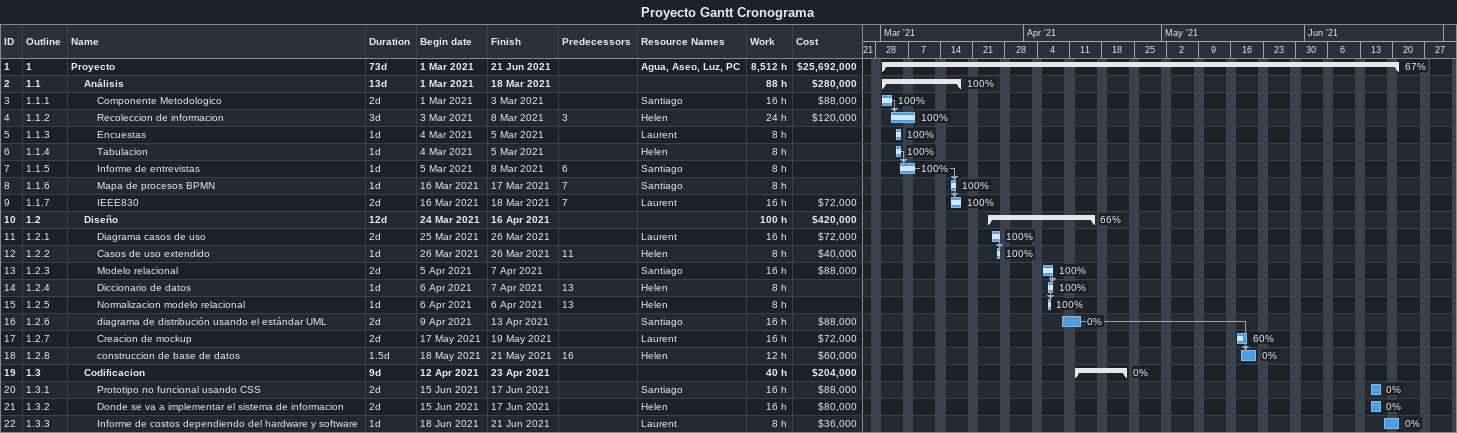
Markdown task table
Proyecto Gantt Cronograma

| ID | WBS | Task | Duration | Start | Finish | Predecessors | Resources | % complete | Work (h) | Cost ($) |
|---|---|---|---|---|---|---|---|---|---|---|
| 1 | 1 | **Proyecto** | 73d | 2021-03-01 | 2021-06-21 |  | Agua, Aseo, Luz, PC | 67 | 8512 | 25692000 |
| 2 | 1.1 | **Análisis** | 13d | 2021-03-01 | 2021-03-18 |  |  | 100 | 88 | 280000 |
| 3 | 1.1.1 | Componente Metodologico | 2d | 2021-03-01 | 2021-03-03 |  | Santiago | 100 | 16 | 88000 |
| 4 | 1.1.2 | Recoleccion de informacion | 3d | 2021-03-03 | 2021-03-08 | 3 | Helen | 100 | 24 | 120000 |
| 5 | 1.1.3 | Encuestas | 1d | 2021-03-04 | 2021-03-05 |  | Laurent | 100 | 8 |  |
| 6 | 1.1.4 | Tabulacion | 1d | 2021-03-04 | 2021-03-05 |  | Helen | 100 | 8 |  |
| 7 | 1.1.5 | Informe de entrevistas | 1d | 2021-03-05 | 2021-03-08 | 6 | Santiago | 100 | 8 |  |
| 8 | 1.1.6 | Mapa de procesos BPMN | 1d | 2021-03-16 | 2021-03-17 | 7 | Santiago | 100 | 8 |  |
| 9 | 1.1.7 | IEEE830 | 2d | 2021-03-16 | 2021-03-18 | 7 | Laurent | 100 | 16 | 72000 |
| 10 | 1.2 | **Diseño** | 12d | 2021-03-24 | 2021-04-16 |  |  | 66 | 100 | 420000 |
| 11 | 1.2.1 | Diagrama casos de uso | 2d | 2021-03-25 | 2021-03-26 |  | Laurent | 100 | 16 | 72000 |
| 12 | 1.2.2 | Casos de uso extendido | 1d | 2021-03-26 | 2021-03-26 | 11 | Helen | 100 | 8 | 40000 |
| 13 | 1.2.3 | Modelo relacional | 2d | 2021-04-05 | 2021-04-07 |  | Santiago | 100 | 16 | 88000 |
| 14 | 1.2.4 | Diccionario de datos | 1d | 2021-04-06 | 2021-04-07 | 13 | Helen | 100 | 8 |  |
| 15 | 1.2.5 | Normalizacion modelo relacional | 1d | 2021-04-06 | 2021-04-06 | 13 | Helen | 100 | 8 |  |
| 16 | 1.2.6 | diagrama de distribución usando el estándar UML | 2d | 2021-04-09 | 2021-04-13 |  | Santiago | 0 | 16 | 88000 |
| 17 | 1.2.7 | Creacion de mockup | 2d | 2021-05-17 | 2021-05-19 |  | Laurent | 60 | 16 | 72000 |
| 18 | 1.2.8 | construccion de base de datos | 1.5d | 2021-05-18 | 2021-05-21 | 16 | Helen | 0 | 12 | 60000 |
| 19 | 1.3 | **Codificacion** | 9d | 2021-04-12 | 2021-04-23 |  |  | 0 | 40 | 204000 |
| 20 | 1.3.1 | Prototipo no funcional usando CSS | 2d | 2021-06-15 | 2021-06-17 |  | Santiago | 0 | 16 | 88000 |
| 21 | 1.3.2 | Donde se va a implementar el sistema de informacion | 2d | 2021-06-15 | 2021-06-17 |  | Helen | 0 | 16 | 80000 |
| 22 | 1.3.3 | Informe de costos dependiendo del hardware y software | 1d | 2021-06-18 | 2021-06-21 |  | Laurent | 0 | 8 | 36000 |
